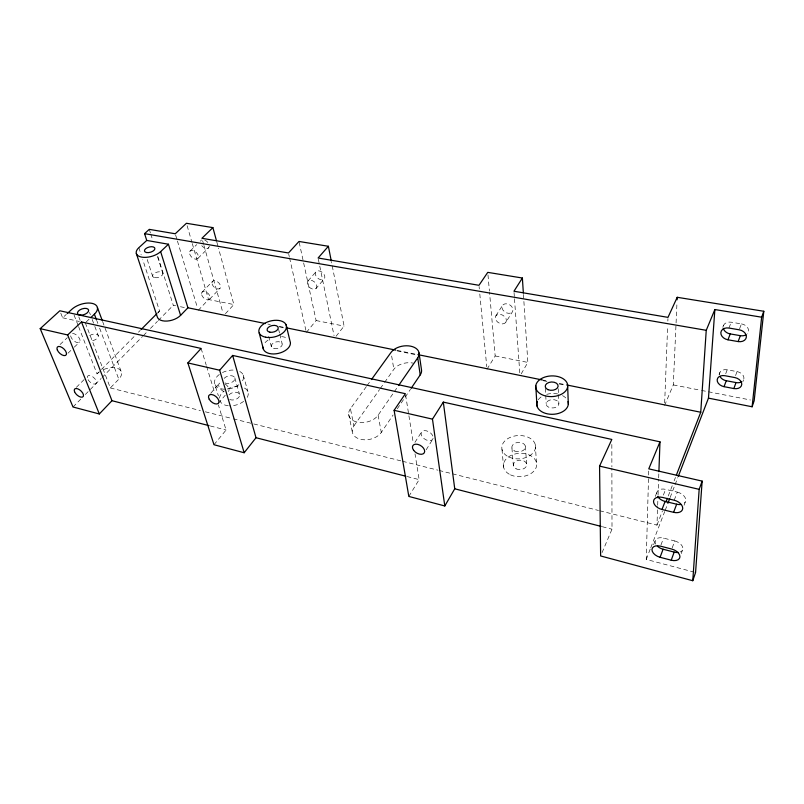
<?xml version="1.0" encoding="UTF-8"?>
<svg xmlns="http://www.w3.org/2000/svg" width="804" height="804" viewBox="0 0 804 804"><rect width="100%" height="100%" fill="white"/><g stroke="black" fill="none" stroke-linecap="round" stroke-linejoin="round"><path stroke-width="0.6" stroke-dasharray="4.02 3.01" d="M694.365 572.177L646.245 559.413L648.567 476.3M648.607 475.053L648.778 468.853M599.744 510.761L656.968 525.123L657.642 506.48M657.682 505.234L658.004 496.53M658.044 495.284L658.627 479.134M658.677 477.888L658.858 472.913M664.667 402.975L667.652 326.052M667.843 321.097L667.943 318.615M664.576 405.457L673.3 384.915L676.998 302.304M681.249 553.584L682.506 550.087M742.806 381.87L743.519 379.87M672.194 547.916L674.757 540.961L663.561 538.097A8.713 5.367 22.2 0 0 656.054 544.609M735.57 375.589L737.027 371.609L727.198 369.79A7.487 5.427 17.2 0 0 719.58 375.367M684.063 505.274L685.37 501.776M660.948 545.011L663.561 538.097M725.71 373.739L727.198 369.79M674.204 500.229L677.3 492.118L665.632 489.355A9.045 5.839 21.8 0 0 657.783 496.641M739.569 328.806L741.439 323.901L731.238 322.193A7.728 5.839 16.1 0 0 723.178 326.796M653.612 544.77L655.371 540.187M719.047 374.513L719.801 372.543M646.245 559.413L650.305 548.901M650.758 547.725L664.727 511.505M665.179 510.329L667.441 504.49M670.144 497.475L674.646 485.787M675.099 484.621L677.802 477.606M656.968 525.123L662.385 511.153M668.245 496.028L672.315 485.556M674.114 480.903L675.471 477.415M663.37 495.113L665.632 489.355M728.937 328.042L731.238 322.193M655.25 496.45L657.079 491.867M722.776 327.268L723.55 325.329M602.065 552.609L612.005 529.203L611.884 468.119M521.213 373.89L527.836 362.423L523.424 294.163M408.824 496.43L419.145 479.636L415.015 453.858M487.013 369.247L495.174 355.961L489.525 292.324M426.16 449.818L432.703 439.346M505.837 322.344A5.96 4.332 31.5 0 0 500.48 314.374A5.96 4.332 31.5 0 0 496.229 320.565A5.96 4.332 31.5 0 0 505.837 322.344L512.449 311.761A5.889 4.342 31.4 0 0 507.183 303.842A5.889 4.342 31.4 0 0 502.922 310.032A5.889 4.342 31.4 0 0 512.449 311.761M414.894 442.411L421.547 432.019M495.837 315.871L502.56 305.359M366.383 386.583L350.423 408.713L353.931 425.829A15.527 10.372 -11.1 0 0 360.574 439.306A15.527 10.372 -11.1 0 0 381.297 432.421L393.116 414.954M397.287 408.794L410.492 389.277M350.423 408.713A15.728 10.321 -11.1 0 0 357.107 422.1A15.728 10.321 -11.1 0 0 378.121 415.186L393.679 392.653M394.392 391.638L397.93 386.513M353.931 425.829L379.599 389.498M380.312 388.483L383.88 383.438M384.593 382.423L393.859 369.307A14.693 9.306 -8.9 0 1 413.166 363.117M367.106 385.578L370.734 380.543M336.032 336.303L344.092 326.092L331.519 262.235M213.985 444.733L226.075 430.029L218.366 404.834M306.364 332.404L316.113 320.555L298.998 241.461M218.306 403.387L225.291 395.176M316.042 288.495A5.507 3.678 40.8 0 0 312.364 280.636A5.507 3.678 40.8 0 0 307.731 285.028A5.507 3.678 40.8 0 0 316.042 288.495L324.062 279.068A5.447 3.688 40.9 0 0 320.444 271.249A5.447 3.688 40.9 0 0 315.811 275.661A5.447 3.688 40.9 0 0 324.062 279.068M210.708 393.307L219.351 383.327M308.022 280.968L316.133 271.601M225.411 313.721L233.874 304.555L218.457 248.054M198.206 310.344L208.527 299.54L233.874 304.555M209.673 299.168L220.045 288.294M202.045 292.164L212.517 281.36M85.284 322.796L110.329 387.96L118.791 379.217A14.321 8.12 -19.4 0 0 118.791 368.986A14.321 8.12 -19.4 0 0 102.691 369.971M73.013 406.995L80.933 398.965M85.325 394.503L101.163 378.443M102.038 377.548L142.499 336.504M143.383 335.61L146.901 332.042M150.418 328.464L157.453 321.329M158.338 320.434L173.282 305.269L175.664 305.751M78.581 326.605L97.023 373.87L100.54 370.322M101.425 369.438L134.891 335.781M138.419 332.233L140.177 330.464M157.795 312.746L159.554 310.967L142.74 259.652M76.33 387.357L85.917 377.79M197.895 258.406L208.698 247.702M190.025 251.139L196.749 244.597M67.958 353.227L73.385 348.031M74.29 347.157L79.717 341.961M86.189 321.942L89.837 318.495M60.039 344.544L67.345 337.65M60.762 313.108L62.622 317.781L66.31 314.394M673.3 384.915L700.254 390.181M701.48 390.422L750.504 400M316.113 320.555L344.092 326.092M495.174 355.961L527.836 362.423M267.863 324.062L270.325 324.565M278.928 326.323L283.852 327.318M396.985 350.373L416.663 354.373M542.107 379.93L547.021 380.935M559.323 383.438L565.473 384.694M180.408 306.716L185.151 307.691M279.621 326.957L284.485 327.942M397.266 350.946L416.934 354.956M543.283 380.724L546.961 381.468M559.212 383.97L565.333 385.216M62.622 317.781L79.325 321.479M110.329 387.96L200.417 410.573M205.291 411.789L232.075 418.512M233.291 418.814L401.296 460.973M402.513 461.275L437.818 470.139M439.044 470.44L451.215 473.496M452.431 473.797L598.528 510.46M210.296 425.969L226.075 430.029M407.065 476.531L419.145 479.636M602.327 526.71L612.005 529.203M74.079 315.078L78.129 325.459M78.812 316.897L80.169 320.394M89.505 312.424L90.39 314.756M92.158 319.429L94.359 325.258M94.802 326.424L98.339 335.76A5.718 3.085 -18.7 0 1 90.671 340.856M97.003 321.158L97.877 323.489M99.616 328.132L118.791 379.217M102.57 321.389L121.484 372.342M138.831 247.712L141.172 254.878M147.212 259.511L152.639 276.244M149.273 229.361L150.398 232.919M150.77 234.105L152.278 238.848M157.906 256.637L173.282 305.269M157.483 256.536L162.79 273.27M201.121 348.444L206.256 365.237M206.628 366.443L214.698 392.834M219.331 374.453A14.924 9.035 -15.9 0 0 214.799 384.061L218.376 395.839M175.624 234.969L177.051 239.753M177.413 240.949L197.493 307.952M187.111 225.663L191.945 242.346M192.287 243.542L208.527 299.54M234.788 377.749L239.542 394.322M202.598 240.708L203.623 244.326M203.955 245.532L223.04 313.138M243.26 375.096L247.903 391.679M216.819 242.044L218.135 246.858M268.727 336.333L271.4 346.856M278.656 329.499L279.511 333.007M279.802 334.183L282.093 343.529M288.736 254.205L289.289 256.647M289.571 257.863L306.083 331.188M348.655 414.15L352.202 431.296M318.344 259.22L334.062 335.73M378.121 415.186L381.297 432.421M391.659 356.001L393.859 369.307M405.588 394.935L413.246 442.813M479.094 286.536L479.325 289.008M479.797 293.942L486.772 366.775M501.987 449.426L503.585 467.184M487.978 274.857L489.415 291.078M511.927 448.019L513.384 465.807M525.364 446.119L526.63 463.938M514.047 292.485L514.399 297.47M514.49 298.716L519.826 373.478M535.313 444.702L536.439 462.551M545.373 388.312L545.675 394.191M545.745 395.367L546.177 403.588M558.217 388.674L558.418 393.387M558.468 394.563L558.87 403.98A6.372 4.191 -2.1 0 1 548.931 407.347A6.372 4.191 -2.1 0 1 549.755 400.08A6.372 4.191 -2.1 0 1 558.87 403.98M611.834 444.431L611.884 466.873M741.439 323.901A7.779 5.869 15.5 0 1 747.81 327.972A7.779 5.869 15.5 0 1 747.238 333.871M737.027 371.609A7.537 5.457 16.7 0 1 743.187 375.558A7.537 5.457 16.7 0 1 742.655 381.056M674.757 540.961A8.774 5.397 21.8 0 1 682.355 546.408A8.774 5.397 21.8 0 1 680.184 552.016M677.3 492.118A9.105 5.879 21.3 0 1 684.747 496.962A9.105 5.879 21.3 0 1 684.405 503.023M433.135 438.321A6.673 4.221 32.5 0 1 423.788 438.441A6.673 4.221 32.5 0 1 423.959 430.663A6.673 4.221 32.5 0 1 433.165 437.115M223.904 391.548A6.11 3.517 39.7 0 1 218.859 386.221A6.11 3.517 39.7 0 1 221.251 382.664M225.22 384.031A6.11 3.517 39.7 0 1 228.396 391.518M87.304 377.659A5.628 2.894 42.1 0 1 93.344 377.227A5.628 2.894 42.1 0 1 95.204 384.031A5.628 2.894 42.1 0 1 87.586 378.714M72.511 333.489A5.839 3.055 43.4 0 1 79.747 339.067A5.839 3.055 43.4 0 1 75.958 342.142A5.839 3.055 43.4 0 1 70.682 334.977M97.023 373.87A14.321 8.12 -19.4 0 1 99.585 371.749M89.596 335.6A5.718 3.085 -18.7 0 1 98.339 335.77M157.966 312.997A13.256 7.236 -16.3 0 1 159.554 310.967M239.763 371.488A14.924 9.035 -15.9 0 1 242.004 381.609M238.919 384.714A14.924 9.035 -15.9 0 1 225.482 389.247M224.567 389.236A14.924 9.035 -15.9 0 1 214.799 384.061M222.447 372.553A14.924 9.035 -15.9 0 1 233.451 370.051M224.125 378.393A6.02 3.638 -15.9 0 1 232.657 375.991A6.02 3.638 -15.9 0 1 233.351 381.347A6.02 3.638 -15.9 0 1 224.688 382.825M244.426 388.041A14.743 9.095 -16.1 0 1 246.084 399.045M243.672 401.347A14.743 9.095 -16.1 0 1 229.502 405.849M228.316 405.769A14.743 9.095 -16.1 0 1 219.814 400.573M219.522 398.191A14.743 9.095 -16.1 0 1 224.256 390.955M227.321 389.056A14.743 9.095 -16.1 0 1 241.562 386.995M229.009 394.945A5.94 3.668 -16.1 0 1 237.441 392.543A5.94 3.668 -16.1 0 1 238.145 397.94A5.94 3.668 -16.1 0 1 229.602 399.397M209.261 245.944A5.296 3.337 44.8 0 1 206.598 248.506A5.296 3.337 44.8 0 1 201.754 245.642M200.528 241.29A5.296 3.337 44.8 0 1 201.623 239.964M204.739 240.074A5.296 3.337 44.8 0 1 208.628 243.682M265.049 342.705A13.939 8.271 -13.7 0 1 270.124 338.916M281.561 336.635A13.939 8.271 -13.7 0 1 286.495 337.851M538.228 399.799A15.809 10.402 -2.1 0 1 541.353 396.794M546.72 394.352A15.809 10.402 -2.1 0 1 557.745 393.96M562.499 395.608A15.809 10.402 -2.1 0 1 566.74 399.025M508.952 457.034A16.894 11.658 -3.3 0 0 535.494 447.748A16.894 11.658 -3.3 0 0 511.605 436.823A16.894 11.658 -3.3 0 0 508.952 457.034M514.691 451.034A6.804 4.693 -3.3 0 0 525.414 447.346A6.804 4.693 -3.3 0 0 515.836 442.893A6.804 4.693 -3.3 0 0 514.691 451.034M510.47 474.842A16.653 11.698 -3.1 0 0 536.62 465.616A16.653 11.698 -3.1 0 0 513.052 454.572A16.653 11.698 -3.1 0 0 510.47 474.842M516.118 468.843A6.713 4.713 -3.1 0 0 526.69 465.174A6.713 4.713 -3.1 0 0 517.233 460.672A6.713 4.713 -3.1 0 0 516.118 468.843M189.674 253.984A5.357 3.316 44.6 0 0 197.201 258.938A5.357 3.316 44.6 0 0 195.02 251.361A5.357 3.316 44.6 0 0 189.674 253.984M212.125 284.013A5.115 3.166 43.1 0 0 219.361 288.787A5.115 3.166 43.1 0 0 217.371 281.661A5.115 3.166 43.1 0 0 212.125 284.013M201.673 294.817A5.176 3.156 42.9 0 0 208.99 299.651A5.176 3.156 42.9 0 0 206.929 292.495A5.176 3.156 42.9 0 0 201.673 294.817M154.73 277.671A5.286 2.744 -15.9 0 0 162.83 273.993A5.286 2.744 -15.9 0 0 155.584 272.636A5.286 2.744 -15.9 0 0 154.73 277.671M273.943 348.564A5.618 3.337 -13.7 0 0 282.264 344.383A5.618 3.337 -13.7 0 0 274.033 342.665A5.618 3.337 -13.7 0 0 273.943 348.564"/><path stroke-width="1.21" d="M658.898 471.677L659.983 441.838L59.828 310.776L40.2 328.655L73.013 406.995L99.314 413.97L111.967 400.704L209.08 425.658M677.109 299.802L677.219 297.299L763.8 311.269L754.172 400.714L752.112 406.774L708.465 398.141L678.254 476.44M676.375 475.084L700.746 412.251L706.244 330.313L714.867 309.54L761.649 317.198L763.8 311.269M40.2 328.655L67.657 334.956L81.495 321.942L201.121 348.444L187.875 362.926L213.985 444.733L244.165 452.742L219.663 370.232L232.637 355.428L405.387 393.709L394.111 410.321L408.824 496.43L444.803 505.967L432.472 419.135L443.316 402.111L611.824 439.446L599.563 466.109L600.638 555.956L692.767 580.719L699.168 489.345L702.153 481.114L648.778 468.853L659.983 441.838M702.153 481.114L695.571 572.498L692.767 580.719M708.465 398.141L714.867 309.54M752.112 406.774L761.649 317.198M671.219 560.207A8.834 5.387 21.9 0 0 679.953 556.85A8.834 5.387 21.9 0 0 671.772 549.072L660.516 546.167A8.774 5.357 22.4 0 0 651.964 549.544A8.774 5.357 22.4 0 0 660.074 557.283L671.219 560.207L674.174 552.097A8.774 5.397 21.8 0 0 678.395 552.438M733.841 388.553A7.578 5.457 16.9 0 0 741.76 384.473A7.578 5.457 16.9 0 0 734.836 377.568L724.957 375.719A7.527 5.427 17.4 0 0 717.178 379.8A7.527 5.427 17.4 0 0 724.042 386.664L733.841 388.553L736.022 382.573A7.537 5.457 16.7 0 0 741.368 381.96M660.074 557.283L663.099 549.222A8.713 5.367 22.2 0 1 657.32 546.097M724.042 386.664L726.273 380.724A7.487 5.427 17.2 0 1 720.203 376.815M673.601 512.329A9.176 5.869 21.5 0 0 682.727 508.409A9.176 5.869 21.5 0 0 674.204 500.229L662.466 497.415A9.105 5.839 22 0 0 653.531 501.344A9.105 5.839 22 0 0 661.983 509.485L673.601 512.329L676.666 504.208A9.105 5.879 21.3 0 0 681.068 504.46M738.122 341.569A7.829 5.869 15.7 0 0 746.363 337.007A7.829 5.869 15.7 0 0 739.188 329.791L728.937 328.042A7.779 5.839 16.4 0 0 720.846 332.615A7.779 5.839 16.4 0 0 727.962 339.801L738.122 341.569L740.353 335.66A7.779 5.869 15.5 0 0 745.911 334.876M667.883 503.324L669.692 498.641M661.983 509.485L665.119 501.425A9.045 5.839 21.8 0 1 657.783 496.641M727.962 339.801L730.243 333.921A7.728 5.839 16.1 0 1 723.309 328.354M665.993 501.847L667.35 498.359M677.219 297.299L667.983 317.369L513.957 291.239L522.379 278.023L487.757 272.365L478.973 285.299L318.093 258.004L328.384 246.275L298.998 241.461L288.465 252.979L201.915 238.296L212.889 227.622L216.497 240.838M444.803 505.967L454.742 488.792L443.316 402.111M411.186 388.252L420.221 374.895A14.693 9.306 -8.9 0 0 421.517 369.981L419.045 352.966M398.633 385.488L417.728 357.85A14.884 9.236 -8.9 0 0 410.693 346.182A14.884 9.236 -8.9 0 0 391.056 352.383L371.468 379.538M244.165 452.742L256.014 437.718L232.637 355.428M136.328 253.511L157.303 316.967A13.256 7.236 -16.3 0 0 167.172 321.057A13.256 7.236 -16.3 0 0 180.598 315.349L187.925 307.781L265.4 323.56M141.062 329.57L156.911 313.63M90.741 317.64L94.39 314.193A15.035 7.819 -18.3 0 0 92.108 303.369A15.035 7.819 -18.3 0 0 71.827 309.319L67.224 313.55M168.448 244.235L146.75 240.436L138.831 247.712A13.869 6.934 -15.6 0 0 141.725 257.129A13.869 6.934 -15.6 0 0 160.629 251.622L168.448 244.235L187.925 307.781M146.75 240.436L144.569 233.642L149.273 229.361L175.262 233.773L186.417 223.281L212.889 227.622M730.243 333.921L740.353 335.66M144.569 233.642L706.244 330.313M726.273 380.724L736.022 382.573M286.304 327.821L395.759 350.122M417.899 354.624L542.107 379.93M566.699 384.945L700.746 412.251M187.875 362.926L219.663 370.232M394.111 410.321L432.472 419.135M599.563 466.109L699.168 489.345M665.119 501.425L676.666 504.208M256.014 437.718L405.849 476.229M454.742 488.792L601.121 526.399M663.099 549.222L674.174 552.097M67.657 334.956L99.314 413.97M81.495 321.942L111.967 400.704M94.39 314.193L96.57 320.002M97.405 307.5L102.138 320.233M160.629 251.622L180.598 315.349M259.2 332.967L263.451 349.318M286.083 324.705L289.993 341.087A13.939 8.271 -13.7 0 1 278.355 353.398A13.939 8.271 -13.7 0 1 263.069 347.187M328.384 246.275L331.278 261.009M417.728 357.85L420.221 374.895M522.379 278.023L523.344 292.917M535.765 385.709L536.982 406M567.684 386.573A16.02 10.351 -2.4 0 1 542.77 395.055A16.02 10.351 -2.4 0 1 544.67 377.126A16.02 10.351 -2.4 0 1 567.684 386.573L568.317 404.281M568.056 401.568A15.809 10.402 -2.1 0 1 552.006 414.311A15.809 10.402 -2.1 0 1 537.293 401.508M413.658 450.351A6.754 4.201 32.6 0 0 424.19 452.953A6.754 4.201 32.6 0 0 417.829 444.381A6.754 4.201 32.6 0 0 413.658 450.351M209.201 399.226A6.181 3.487 39.6 0 0 218.306 403.387A6.181 3.487 39.6 0 0 213.693 395.126A6.181 3.487 39.6 0 0 209.201 399.226M74.551 391.729A5.698 2.854 41.9 0 0 82.51 397.065A5.698 2.854 41.9 0 0 79.546 389.769A5.698 2.854 41.9 0 0 74.551 391.729M57.305 349.961A5.919 3.025 43.2 0 0 65.516 355.448A5.919 3.025 43.2 0 0 62.36 347.68A5.919 3.025 43.2 0 0 57.305 349.961M80.792 315.168A5.829 3.035 -18.3 0 0 88.621 310.093A5.829 3.035 -18.3 0 0 79.707 310.002A5.829 3.035 -18.3 0 0 80.792 315.168M146.609 252.546A5.377 2.693 -15.6 0 0 154.881 248.878A5.377 2.693 -15.6 0 0 147.534 247.582A5.377 2.693 -15.6 0 0 146.609 252.546M265.672 337.218A14.11 8.211 -13.5 0 0 286.525 326.796A14.11 8.211 -13.5 0 0 265.822 322.716A14.11 8.211 -13.5 0 0 265.672 337.218M269.822 332.183A5.688 3.306 -13.5 0 0 278.254 328.012A5.688 3.306 -13.5 0 0 269.943 326.323A5.688 3.306 -13.5 0 0 269.822 332.183M548.037 389.689A6.452 4.171 -2.4 0 0 558.117 386.312A6.452 4.171 -2.4 0 0 548.881 382.463A6.452 4.171 -2.4 0 0 548.037 389.689"/></g></svg>
